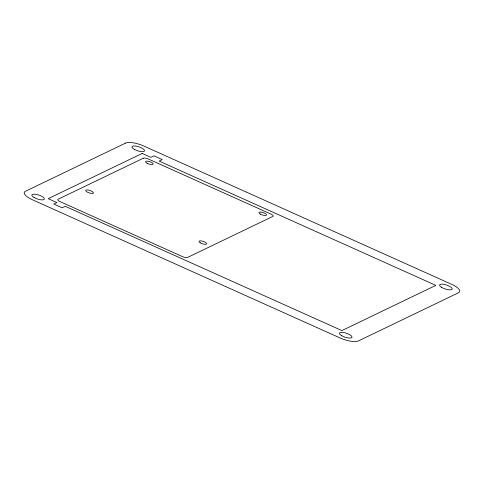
<?xml version="1.0" encoding="UTF-8"?>
<svg xmlns="http://www.w3.org/2000/svg" width="484" height="484" viewBox="0 0 484 484"><rect width="100%" height="100%" fill="white"/><g stroke="black" fill="none" stroke-linecap="round" stroke-linejoin="round"><path stroke-width="0.73" d="M93.158 193.086L92.783 193.291A3.981 1.258 18.3 0 1 87.894 192.396A3.981 1.258 18.3 0 1 85.916 190.17A3.981 1.258 18.3 0 1 90.46 190.684L91.379 191.083A3.981 1.258 18.3 0 1 93.158 193.086M125.628 143.07L25.41 191.301A14.653 4.622 18.3 0 0 32.482 199.783L340.022 337.941A14.605 4.61 18.3 0 0 358.432 340.924L458.596 292.711A14.587 4.604 18.3 0 0 451.56 284.271L143.778 146.011A14.399 4.544 18.3 0 0 125.628 143.07M142.163 153.452L48.218 198.67L56.888 202.56L53.791 204.054L62.121 207.793L65.219 206.305L341.892 330.59L435.836 285.372L159.163 161.087L162.261 159.599L153.93 155.86L150.833 157.348L142.163 153.452M143.349 158.214L58.056 199.263A3.981 1.258 18.3 0 0 59.974 201.568L182.553 256.635A3.981 1.258 18.3 0 0 187.574 257.446L272.867 216.396A3.981 1.258 18.3 0 0 270.943 214.091L148.37 159.024A3.981 1.258 18.3 0 0 143.349 158.214M341.728 335.739A6.631 2.093 18.3 0 0 351.965 337.39A6.631 2.093 18.3 0 0 343.44 332.49A6.631 2.093 18.3 0 0 341.728 335.739M134.425 149.435A6.631 2.093 18.3 0 0 144.553 150.954A6.631 2.093 18.3 0 0 135.835 146.077A6.631 2.093 18.3 0 0 134.425 149.435M34.158 197.581A6.631 2.093 18.3 0 0 44.371 199.202A6.631 2.093 18.3 0 0 35.792 194.308A6.631 2.093 18.3 0 0 34.158 197.581M441.632 287.381A6.631 2.093 18.3 0 0 452.062 289.281A6.631 2.093 18.3 0 0 443.919 284.338A6.631 2.093 18.3 0 0 441.632 287.381M146.985 163.162A3.981 1.258 18.3 0 0 153.132 164.155A3.981 1.258 18.3 0 0 148.019 161.214A3.981 1.258 18.3 0 0 146.985 163.162M260.313 214.067A3.981 1.258 18.3 0 0 266.46 215.065A3.981 1.258 18.3 0 0 261.348 212.125A3.981 1.258 18.3 0 0 260.313 214.067M200.418 242.895A3.987 1.258 18.3 0 0 206.571 243.894A3.987 1.258 18.3 0 0 201.453 240.947A3.987 1.258 18.3 0 0 200.418 242.895"/></g></svg>
